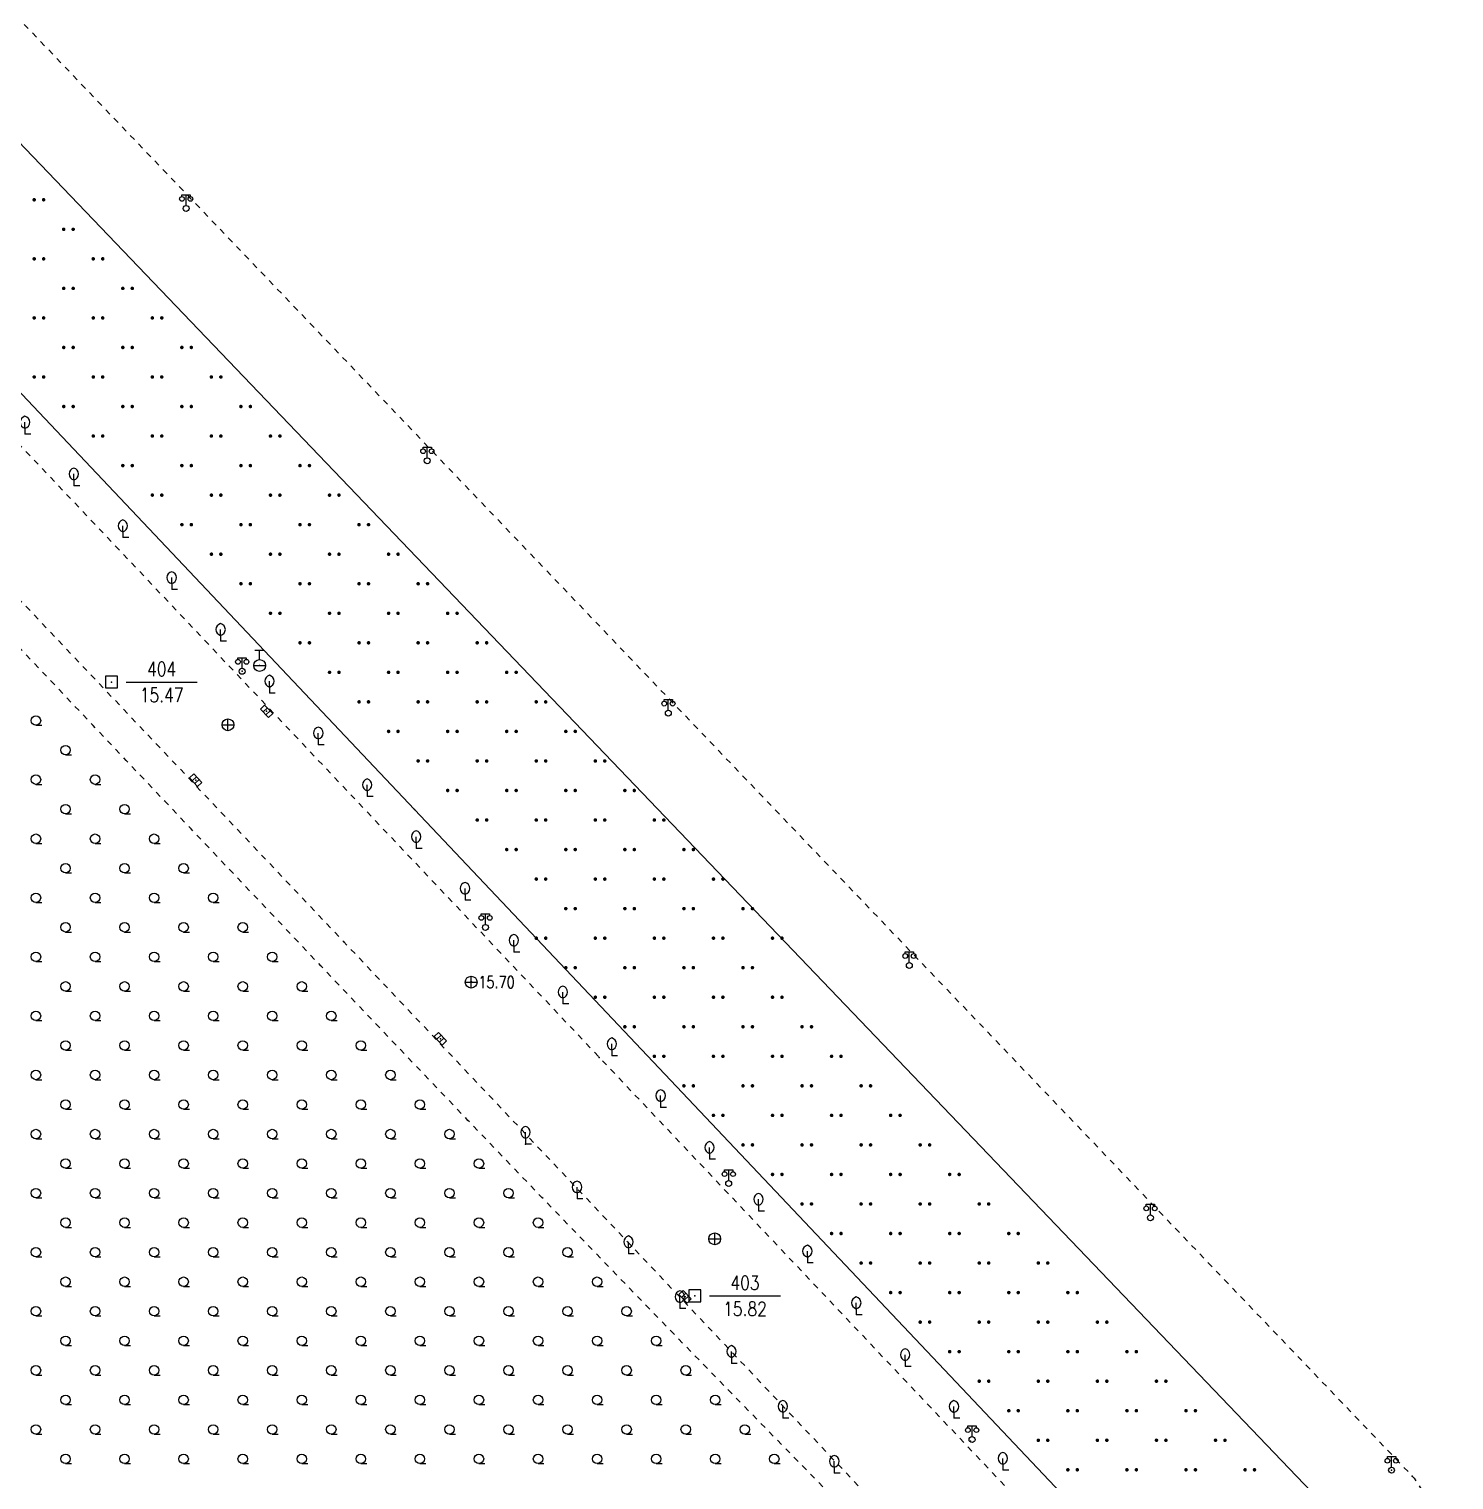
# Model space of a CAD drawing. Extents: x 940 to 2162, y 608 to 1562.
# Drawn here: x 1747.4 to 1868, y 1306.1 to 1428.9 of the extents above; entities that cross this region are included whole.
import ezdxf
from ezdxf.enums import TextEntityAlignment as Align

# ---------------------------------------------------------------- set-up
doc = ezdxf.new("R2010")
doc.units = 0
doc.header["$LTSCALE"] = 0.5
doc.header["$PDSIZE"] = 0.2
doc.linetypes.add('X6', pattern=[2, 1, -1])
doc.layers.get('0').update_dxf_attribs({"linetype": 'CONTINUOUS'})
for name, color, linetype in [('DLDW', 11, 'CONTINUOUS'), ('DLSS', 4, 'CONTINUOUS'), ('GCD', 1, 'CONTINUOUS'), ('GXYZ', 2, 'CONTINUOUS'), ('KZD', 1, 'CONTINUOUS'), ('ZBTZ', 3, 'CONTINUOUS'), ('ZDH', 1, 'CONTINUOUS')]:
    doc.layers.add(name, color=color, linetype=linetype)
doc.styles.add('HZ', font='rs.shx', dxfattribs={"width": 0.8, "bigfont": 'hztxt.shx'})

# ---------------------------------------------------------------- blocks, each defined once
blk = doc.blocks.new('gc041')
for p, q in [((-1, 0.5), (1, 0.5)), ((-1, -0.5), (-1, 0.5)), ((-0.33, 0.5), (-0.33, -0.5)), ((0.33, 0.5), (0.33, -0.5)), ((1, 0.5), (1, -0.5)), ((1, -0.5), (-1, -0.5))]:
    blk.add_line(p, q)
blk = doc.blocks.new('gc043')
for p, q in [((-1, 0), (1, 0)), ((0, -1), (0, 1))]:
    blk.add_line(p, q)
blk.add_circle((0, 0), 1)
blk = doc.blocks.new('gc097')
for p, q in [((-0.7, 2), (-0.7, 2.3)), ((-0.7, 2.3), (0.7, 2.3)), ((0, 0.5), (0, 2.3)), ((0.7, 2.3), (0.7, 2))]:
    blk.add_line(p, q)
for centre, radius in [((-0.7, 1.6), 0.4), ((0, 0), 0.5), ((0.73, 1.6), 0.4)]:
    blk.add_circle(centre, radius)
blk = doc.blocks.new('gc133')
for p, q in [((-0.8, 2.6), (0.8, 2.6)), ((0, 1), (0, 2.6)), ((-1, 0), (1, 0))]:
    blk.add_line(p, q)
blk.add_circle((0, 0), 1)
blk = doc.blocks.new('gc163')
at = {"const_width": 0.3}
for points in [[(-0.95, 0, 1), (-0.65, 0, 1)], [(0.65, 0, 1), (0.95, 0, 1)]]:
    blk.add_lwpolyline(points, format="xyb", close=True, dxfattribs=at)
blk = doc.blocks.new('gc208')
blk.add_line((0, -0.8), (1, -0.8))
blk.add_circle((0, 0), 0.8)
blk = doc.blocks.new('gc143')
for p, q in [((0, 1), (0, 2)), ((0, 1), (0, 0)), ((1, 0), (0, 0))]:
    blk.add_line(p, q)
for centre, start, end in [((0.225, 2), 102.68038, 257.31962), ((-0.225, 2), 282.68038, 77.31962)]:
    blk.add_arc(centre, 1.025, start, end)
blk = doc.blocks.new('GC200')
at = {"linetype": 'Continuous', "const_width": 0.2, "flags": 128}
blk.add_lwpolyline([(-0.1, 0, 1), (0.1, 0, 1)], format="xyb", close=True, dxfattribs=at)
blk = doc.blocks.new('gc115')
blk.add_lwpolyline([(-1, -1), (1, -1), (1, 1), (-1, 1)], close=True)
blk.add_point((0, 0))

msp = doc.modelspace()

# ---------------------------------------------------------------- linework, layer by layer
at = {"linetype": 'Continuous', "elevation": 12.1}
msp.add_lwpolyline([(1633.11, 1537.77), (1862.99, 1297.73), (1864.18, 1294.38), (1864.18, 1290.76), (1863.28, 1287.78), (1861.46, 1285.43), (1858.38, 1284.43), (1855.79, 1284.54), (1852.96, 1285.72), (1780.01, 1362.81), (1736.49, 1408.85)], dxfattribs=at)
at = {"layer": 'DLSS', "linetype": 'X6', "flags": 128}
for points, elevation in [([(1480.43, 1431.9), (1480.26, 1435.2), (1479.63, 1491.46, -0.064465), (1479.93, 1500.11, -0.154295), (1482.47, 1507.49, -0.179135), (1492.43, 1515.32, -0.003756), (1520.18, 1525.43, 0.000002), (1587.35, 1553.15, 0.011631), (1593.72, 1556.25, -0.359566), (1631.49, 1550.06), (1864.49, 1306.39)], 13.79), ([(1864.49, 1306.39), (1864.65, 1306.21, -0.31194), (1864.48, 1284.1, -0.373845), (1850.79, 1283.6), (1732.89, 1408.18, 0.160257), (1704.63, 1425.36)], 13.79), ([(1752.82, 1210.46), (1715.21, 1210.03, -0.152033), (1709.2, 1212.85, -0.099917), (1707.51, 1214.92), (1707.22, 1248.81), (1707.19, 1249.81), (1707.38, 1261.51), (1707.11, 1283.96), (1707.11, 1287.74), (1706.8, 1299.64), (1705.39, 1406.87, -0.310413), (1711.16, 1414.98, -0.120813), (1721.67, 1406.89), (1774.03, 1351.63), (1858.49, 1262.34, -0.164033), (1866.87, 1242.87, -0.116425), (1864.59, 1218.47, -0.269338), (1851.57, 1211.66), (1752.82, 1210.46)], 15.78)]:
    msp.add_lwpolyline(points, format="xyb", dxfattribs=dict(at, elevation=elevation))
msp.add_lwpolyline([(1863.7, 1246.13, 0.137766), (1857.33, 1260.57, 0.036452), (1855.89, 1262.34, 0.011246), (1822.37, 1297.59, -0.005081), (1772.07, 1349.61, -0.000115), (1754.53, 1368.12, -0.000147), (1740.84, 1382.59), (1720.96, 1405.73), (1719.98, 1406.89, -0.180775), (1720.01, 1406.95, -0.010179), (1721, 1407.69)], format="xyb", dxfattribs=at)
at = {"layer": 'KZD', "linetype": 'Continuous'}
for p, q in [((1755.62, 1373.61), (1761.62, 1373.61)), ((1805, 1321.65), (1811, 1321.65))]:
    msp.add_line(p, q, dxfattribs=at)
at = {"layer": 'ZBTZ', "linetype": 'Continuous', "flags": 128}
msp.add_lwpolyline([(1736.49, 1408.85), (1780.01, 1362.81), (1852.96, 1285.72), (1855.79, 1284.54), (1858.38, 1284.43), (1861.46, 1285.43), (1863.28, 1287.78), (1864.18, 1290.76), (1864.18, 1294.38), (1862.99, 1297.73), (1633.11, 1537.77)], dxfattribs=at)
at = {"layer": 'ZDH', "linetype": 'Continuous'}
for p in [(1765.43, 1374.52, 15.6), (1765.43, 1374.52, 15.6), (1766.91, 1375.01, 15.68), (1766.91, 1375.01, 15.68), (1754.37, 1373.61, 15.47), (1767.5, 1371.13, 15.52), (1767.5, 1371.13, 15.52), (1764.23, 1369.99, 15.55), (1764.23, 1369.99, 15.55), (1761.5, 1365.3, 15.51), (1761.5, 1365.3, 15.51), (1780.01, 1362.81, 15.75), (1780.01, 1362.81, 15.75), (1774.03, 1351.63, 15.61), (1774.03, 1351.63, 15.61), (1772.07, 1349.61, 15.79), (1772.07, 1349.61, 15.79), (1784.82, 1348.21, 15.7), (1784.82, 1348.21, 15.7), (1782.21, 1343.42, 15.66), (1782.21, 1343.42, 15.66), (1795.66, 1341.83, 15.71), (1795.66, 1341.83, 15.71), (1789.42, 1334.5, 15.93), (1789.42, 1334.5, 15.93), (1805.44, 1326.48, 15.84), (1805.44, 1326.48, 15.84), (1802.93, 1321.58, 15.79), (1802.93, 1321.58, 15.79), (1803.75, 1321.65, 15.82), (1827.08, 1309.34, 16.01), (1827.08, 1309.34, 16.01), (1862.73, 1306.9, 17.35), (1862.73, 1306.9, 17.35), (1864.49, 1306.39, 17.12), (1864.49, 1306.39, 17.12)]:
    msp.add_point(p, dxfattribs=at)

# ---------------------------------------------------------------- block references
at = {"layer": 'DLDW', "linetype": 'Continuous', "xscale": 0.5, "yscale": 0.5}
for p in [(1760.69, 1413.7, 17.35), (1781.1, 1392.34, 17.35), (1765.43, 1374.52, 15.6), (1801.51, 1370.98, 17.35), (1786.03, 1352.84, 16.18), (1821.91, 1349.62, 17.35), (1806.62, 1331.16, 16.18), (1842.32, 1328.26, 17.35), (1827.22, 1309.49, 16.18), (1862.73, 1306.9, 17.35)]:
    msp.add_blockref('gc097', p, dxfattribs=at)
at = {"layer": 'GCD', "linetype": 'Continuous'}
ref = msp.add_blockref('GC200', (1784.82, 1348.21, 15.7), dxfattribs=dict(at, xscale=0.5, yscale=0.5, zscale=0.5))
ref.add_attrib('height', '15.70', dxfattribs={"linetype": 'Continuous', "height": 1, "style": 'HZ', "width": 0.8}).set_placement((1785.42, 1348.21, 15.7), align=Align.MIDDLE_LEFT)
at = {"layer": 'GXYZ', "linetype": 'Continuous', "xscale": 0.5, "yscale": 0.5}
for name, p in [('gc133', (1766.91, 1375.01, 15.68)), ('gc043', (1764.23, 1369.99)), ('gc043', (1784.82, 1348.21)), ('gc043', (1805.44, 1326.48))]:
    msp.add_blockref(name, p, dxfattribs=at)
at = {"layer": 'GXYZ', "linetype": 'Continuous', "yscale": 0.5, "zscale": 0.5}
for p, xscale, rotation in [((1767.5, 1371.13, 15.52), 0.4999999999999999, 313.3224606099723), ((1761.5, 1365.3, 15.51), 0.5, 313.3793011318951), ((1782.21, 1343.42, 15.66), 0.5, 313.5866733156011), ((1802.93, 1321.58, 15.79), 0.5, 133.8863742111577)]:
    msp.add_blockref('gc041', p, dxfattribs=dict(at, xscale=xscale, rotation=rotation))
at = {"layer": 'KZD', "linetype": 'Continuous', "xscale": 0.5, "yscale": 0.5}
for p in [(1754.37, 1373.61, 15.47), (1803.75, 1321.65, 15.82)]:
    msp.add_blockref('gc115', p, dxfattribs=at)
at = {"layer": 'ZBTZ', "linetype": 'Continuous', "xscale": 0.5, "yscale": 0.5}
for name, p in [('gc163', (1748.23, 1414.43)), ('gc163', (1750.73, 1411.93)), ('gc163', (1748.23, 1409.43)), ('gc163', (1753.23, 1409.43)), ('gc163', (1750.73, 1406.93)), ('gc163', (1755.73, 1406.93)), ('gc163', (1748.23, 1404.43)), ('gc163', (1753.23, 1404.43)), ('gc163', (1758.23, 1404.43)), ('gc163', (1750.73, 1401.93)), ('gc163', (1755.73, 1401.93)), ('gc163', (1760.73, 1401.93)), ('gc163', (1748.23, 1399.43)), ('gc163', (1753.23, 1399.43)), ('gc163', (1758.23, 1399.43)), ('gc163', (1763.23, 1399.43)), ('gc163', (1750.73, 1396.93)), ('gc163', (1755.73, 1396.93)), ('gc163', (1760.73, 1396.93)), ('gc163', (1765.73, 1396.93)), ('gc143', (1747.05, 1394.6, 15.53)), ('gc163', (1753.23, 1394.43)), ('gc163', (1758.23, 1394.43)), ('gc163', (1763.23, 1394.43)), ('gc163', (1768.23, 1394.43)), ('gc143', (1751.19, 1390.22, 15.53)), ('gc163', (1755.73, 1391.93)), ('gc163', (1760.73, 1391.93)), ('gc163', (1765.73, 1391.93)), ('gc163', (1770.73, 1391.93)), ('gc163', (1758.23, 1389.43)), ('gc163', (1763.23, 1389.43)), ('gc163', (1768.23, 1389.43)), ('gc163', (1773.23, 1389.43)), ('gc143', (1755.33, 1385.83, 15.53)), ('gc163', (1760.73, 1386.93)), ('gc163', (1765.73, 1386.93)), ('gc163', (1770.73, 1386.93)), ('gc163', (1775.73, 1386.93)), ('gc163', (1763.23, 1384.43)), ('gc163', (1768.23, 1384.43)), ('gc163', (1773.23, 1384.43)), ('gc163', (1778.23, 1384.43)), ('gc143', (1759.47, 1381.45, 15.53)), ('gc163', (1765.73, 1381.93)), ('gc163', (1770.73, 1381.93)), ('gc163', (1775.73, 1381.93)), ('gc163', (1780.73, 1381.93)), ('gc163', (1768.23, 1379.43)), ('gc163', (1773.23, 1379.43)), ('gc163', (1778.23, 1379.43)), ('gc163', (1783.23, 1379.43)), ('gc143', (1763.61, 1377.06, 15.53)), ('gc163', (1770.73, 1376.93)), ('gc163', (1775.73, 1376.93)), ('gc163', (1780.73, 1376.93)), ('gc163', (1785.73, 1376.93)), ('gc163', (1773.23, 1374.43)), ('gc163', (1778.23, 1374.43)), ('gc163', (1783.23, 1374.43)), ('gc163', (1788.23, 1374.43)), ('gc143', (1767.74, 1372.68, 15.53)), ('gc163', (1775.73, 1371.93)), ('gc163', (1780.73, 1371.93)), ('gc163', (1785.73, 1371.93)), ('gc163', (1790.73, 1371.93)), ('gc208', (1747.98, 1370.35)), ('gc143', (1771.88, 1368.29, 15.53)), ('gc163', (1778.23, 1369.43)), ('gc163', (1783.23, 1369.43)), ('gc163', (1788.23, 1369.43)), ('gc163', (1793.23, 1369.43)), ('gc208', (1750.48, 1367.85)), ('gc163', (1780.73, 1366.93)), ('gc163', (1785.73, 1366.93)), ('gc163', (1790.73, 1366.93)), ('gc163', (1795.73, 1366.93)), ('gc208', (1747.98, 1365.35)), ('gc208', (1752.98, 1365.35)), ('gc143', (1776.02, 1363.91, 15.53)), ('gc163', (1783.23, 1364.43)), ('gc163', (1788.23, 1364.43)), ('gc163', (1793.23, 1364.43)), ('gc163', (1798.23, 1364.43)), ('gc208', (1750.48, 1362.85)), ('gc208', (1755.48, 1362.85)), ('gc163', (1785.73, 1361.93)), ('gc163', (1790.73, 1361.93)), ('gc163', (1795.73, 1361.93)), ('gc163', (1800.73, 1361.93)), ('gc143', (1780.16, 1359.52, 15.53)), ('gc208', (1747.98, 1360.35)), ('gc208', (1752.98, 1360.35)), ('gc208', (1757.98, 1360.35)), ('gc163', (1788.23, 1359.43)), ('gc163', (1793.23, 1359.43)), ('gc163', (1798.23, 1359.43)), ('gc163', (1803.23, 1359.43)), ('gc208', (1750.48, 1357.85)), ('gc208', (1755.48, 1357.85)), ('gc208', (1760.48, 1357.85)), ('gc143', (1784.3, 1355.14, 15.53)), ('gc163', (1790.73, 1356.93)), ('gc163', (1795.73, 1356.93)), ('gc163', (1800.73, 1356.93)), ('gc163', (1805.73, 1356.93)), ('gc208', (1747.98, 1355.35)), ('gc208', (1752.98, 1355.35)), ('gc208', (1757.98, 1355.35)), ('gc208', (1762.98, 1355.35)), ('gc163', (1793.23, 1354.43)), ('gc163', (1798.23, 1354.43)), ('gc163', (1803.23, 1354.43)), ('gc163', (1808.23, 1354.43)), ('gc208', (1750.48, 1352.85)), ('gc208', (1755.48, 1352.85)), ('gc208', (1760.48, 1352.85)), ('gc208', (1765.48, 1352.85)), ('gc143', (1788.44, 1350.75, 15.53)), ('gc163', (1790.73, 1351.93)), ('gc163', (1795.73, 1351.93)), ('gc163', (1800.73, 1351.93)), ('gc163', (1805.73, 1351.93)), ('gc163', (1810.73, 1351.93)), ('gc208', (1747.98, 1350.35)), ('gc208', (1752.98, 1350.35)), ('gc208', (1757.98, 1350.35)), ('gc208', (1762.98, 1350.35)), ('gc208', (1767.98, 1350.35)), ('gc163', (1793.23, 1349.43)), ('gc163', (1798.23, 1349.43)), ('gc163', (1803.23, 1349.43)), ('gc163', (1808.23, 1349.43)), ('gc208', (1750.48, 1347.85)), ('gc208', (1755.48, 1347.85)), ('gc208', (1760.48, 1347.85)), ('gc208', (1765.48, 1347.85)), ('gc208', (1770.48, 1347.85)), ('gc143', (1792.58, 1346.37, 15.53)), ('gc163', (1795.73, 1346.93)), ('gc163', (1800.73, 1346.93)), ('gc163', (1805.73, 1346.93)), ('gc163', (1810.73, 1346.93)), ('gc208', (1747.98, 1345.35)), ('gc208', (1752.98, 1345.35)), ('gc208', (1757.98, 1345.35)), ('gc208', (1762.98, 1345.35)), ('gc208', (1767.98, 1345.35)), ('gc208', (1772.98, 1345.35)), ('gc163', (1798.23, 1344.43)), ('gc163', (1803.23, 1344.43)), ('gc163', (1808.23, 1344.43)), ('gc163', (1813.23, 1344.43)), ('gc208', (1750.48, 1342.85)), ('gc208', (1755.48, 1342.85)), ('gc208', (1760.48, 1342.85)), ('gc208', (1765.48, 1342.85)), ('gc208', (1770.48, 1342.85)), ('gc208', (1775.48, 1342.85)), ('gc143', (1796.72, 1341.98, 15.53)), ('gc163', (1800.73, 1341.93)), ('gc163', (1805.73, 1341.93)), ('gc163', (1810.73, 1341.93)), ('gc163', (1815.73, 1341.93)), ('gc208', (1747.98, 1340.35)), ('gc208', (1752.98, 1340.35)), ('gc208', (1757.98, 1340.35)), ('gc208', (1762.98, 1340.35)), ('gc208', (1767.98, 1340.35)), ('gc208', (1772.98, 1340.35)), ('gc208', (1777.98, 1340.35)), ('gc143', (1800.86, 1337.6, 15.53)), ('gc163', (1803.23, 1339.43)), ('gc163', (1808.23, 1339.43)), ('gc163', (1813.23, 1339.43)), ('gc163', (1818.23, 1339.43)), ('gc208', (1750.48, 1337.85)), ('gc208', (1755.48, 1337.85)), ('gc208', (1760.48, 1337.85)), ('gc208', (1765.48, 1337.85)), ('gc208', (1770.48, 1337.85)), ('gc208', (1775.48, 1337.85)), ('gc208', (1780.48, 1337.85)), ('gc163', (1805.73, 1336.93)), ('gc163', (1810.73, 1336.93)), ('gc163', (1815.73, 1336.93)), ('gc163', (1820.73, 1336.93)), ('gc208', (1747.98, 1335.35)), ('gc208', (1752.98, 1335.35)), ('gc208', (1757.98, 1335.35)), ('gc208', (1762.98, 1335.35)), ('gc208', (1767.98, 1335.35)), ('gc208', (1772.98, 1335.35)), ('gc208', (1777.98, 1335.35)), ('gc208', (1782.98, 1335.35)), ('gc143', (1789.42, 1334.5, 15.93)), ('gc143', (1805, 1333.21, 15.53)), ('gc163', (1808.23, 1334.43)), ('gc163', (1813.23, 1334.43)), ('gc163', (1818.23, 1334.43)), ('gc163', (1823.23, 1334.43)), ('gc208', (1750.48, 1332.85)), ('gc208', (1755.48, 1332.85)), ('gc208', (1760.48, 1332.85)), ('gc208', (1765.48, 1332.85)), ('gc208', (1770.48, 1332.85)), ('gc208', (1775.48, 1332.85)), ('gc208', (1780.48, 1332.85)), ('gc208', (1785.48, 1332.85)), ('gc143', (1793.78, 1329.86, 15.93)), ('gc163', (1810.73, 1331.93)), ('gc163', (1815.73, 1331.93)), ('gc163', (1820.73, 1331.93)), ('gc163', (1825.73, 1331.93)), ('gc208', (1747.98, 1330.35)), ('gc208', (1752.98, 1330.35)), ('gc208', (1757.98, 1330.35)), ('gc208', (1762.98, 1330.35)), ('gc208', (1767.98, 1330.35)), ('gc208', (1772.98, 1330.35)), ('gc208', (1777.98, 1330.35)), ('gc208', (1782.98, 1330.35)), ('gc208', (1787.98, 1330.35)), ('gc143', (1809.14, 1328.83, 15.53)), ('gc163', (1813.23, 1329.43)), ('gc163', (1818.23, 1329.43)), ('gc163', (1823.23, 1329.43)), ('gc163', (1828.23, 1329.43)), ('gc208', (1750.48, 1327.85)), ('gc208', (1755.48, 1327.85)), ('gc208', (1760.48, 1327.85)), ('gc208', (1765.48, 1327.85)), ('gc208', (1770.48, 1327.85)), ('gc208', (1775.48, 1327.85)), ('gc208', (1780.48, 1327.85)), ('gc208', (1785.48, 1327.85)), ('gc208', (1790.48, 1327.85)), ('gc143', (1798.13, 1325.22, 15.93)), ('gc163', (1815.73, 1326.93)), ('gc163', (1820.73, 1326.93)), ('gc163', (1825.73, 1326.93)), ('gc163', (1830.73, 1326.93)), ('gc208', (1747.98, 1325.35)), ('gc208', (1752.98, 1325.35)), ('gc208', (1757.98, 1325.35)), ('gc208', (1762.98, 1325.35)), ('gc208', (1767.98, 1325.35)), ('gc208', (1772.98, 1325.35)), ('gc208', (1777.98, 1325.35)), ('gc208', (1782.98, 1325.35)), ('gc208', (1787.98, 1325.35)), ('gc208', (1792.98, 1325.35)), ('gc143', (1813.28, 1324.44, 15.53)), ('gc163', (1818.23, 1324.43)), ('gc163', (1823.23, 1324.43)), ('gc163', (1828.23, 1324.43)), ('gc163', (1833.23, 1324.43)), ('gc208', (1750.48, 1322.85)), ('gc208', (1755.48, 1322.85)), ('gc208', (1760.48, 1322.85)), ('gc208', (1765.48, 1322.85)), ('gc208', (1770.48, 1322.85)), ('gc208', (1775.48, 1322.85)), ('gc208', (1780.48, 1322.85)), ('gc208', (1785.48, 1322.85)), ('gc208', (1790.48, 1322.85)), ('gc208', (1795.48, 1322.85)), ('gc143', (1802.49, 1320.58, 15.93)), ('gc143', (1817.42, 1320.06, 15.53)), ('gc163', (1820.73, 1321.93)), ('gc163', (1825.73, 1321.93)), ('gc163', (1830.73, 1321.93)), ('gc163', (1835.73, 1321.93)), ('gc208', (1747.98, 1320.35)), ('gc208', (1752.98, 1320.35)), ('gc208', (1757.98, 1320.35)), ('gc208', (1762.98, 1320.35)), ('gc208', (1767.98, 1320.35)), ('gc208', (1772.98, 1320.35)), ('gc208', (1777.98, 1320.35)), ('gc208', (1782.98, 1320.35)), ('gc208', (1787.98, 1320.35)), ('gc208', (1792.98, 1320.35)), ('gc208', (1797.98, 1320.35)), ('gc163', (1823.23, 1319.43)), ('gc163', (1828.23, 1319.43)), ('gc163', (1833.23, 1319.43)), ('gc163', (1838.23, 1319.43)), ('gc208', (1750.48, 1317.85)), ('gc208', (1755.48, 1317.85)), ('gc208', (1760.48, 1317.85)), ('gc208', (1765.48, 1317.85)), ('gc208', (1770.48, 1317.85)), ('gc208', (1775.48, 1317.85)), ('gc208', (1780.48, 1317.85)), ('gc208', (1785.48, 1317.85)), ('gc208', (1790.48, 1317.85)), ('gc208', (1795.48, 1317.85)), ('gc208', (1800.48, 1317.85)), ('gc143', (1806.85, 1315.94, 15.93)), ('gc143', (1821.56, 1315.67, 15.53)), ('gc163', (1825.73, 1316.93)), ('gc163', (1830.73, 1316.93)), ('gc163', (1835.73, 1316.93)), ('gc163', (1840.73, 1316.93)), ('gc208', (1747.98, 1315.35)), ('gc208', (1752.98, 1315.35)), ('gc208', (1757.98, 1315.35)), ('gc208', (1762.98, 1315.35)), ('gc208', (1767.98, 1315.35)), ('gc208', (1772.98, 1315.35)), ('gc208', (1777.98, 1315.35)), ('gc208', (1782.98, 1315.35)), ('gc208', (1787.98, 1315.35)), ('gc208', (1792.98, 1315.35)), ('gc208', (1797.98, 1315.35)), ('gc208', (1802.98, 1315.35)), ('gc163', (1828.23, 1314.43)), ('gc163', (1833.23, 1314.43)), ('gc163', (1838.23, 1314.43)), ('gc163', (1843.23, 1314.43)), ('gc208', (1750.48, 1312.85)), ('gc208', (1755.48, 1312.85)), ('gc208', (1760.48, 1312.85)), ('gc208', (1765.48, 1312.85)), ('gc208', (1770.48, 1312.85)), ('gc208', (1775.48, 1312.85)), ('gc208', (1780.48, 1312.85)), ('gc208', (1785.48, 1312.85)), ('gc208', (1790.48, 1312.85)), ('gc208', (1795.48, 1312.85)), ('gc208', (1800.48, 1312.85)), ('gc208', (1805.48, 1312.85)), ('gc143', (1811.21, 1311.3, 15.93)), ('gc143', (1825.69, 1311.29, 15.53)), ('gc163', (1830.73, 1311.93)), ('gc163', (1835.73, 1311.93)), ('gc163', (1840.73, 1311.93)), ('gc163', (1845.73, 1311.93)), ('gc208', (1747.98, 1310.35)), ('gc208', (1752.98, 1310.35)), ('gc208', (1757.98, 1310.35)), ('gc208', (1762.98, 1310.35)), ('gc208', (1767.98, 1310.35)), ('gc208', (1772.98, 1310.35)), ('gc208', (1777.98, 1310.35)), ('gc208', (1782.98, 1310.35)), ('gc208', (1787.98, 1310.35)), ('gc208', (1792.98, 1310.35)), ('gc208', (1797.98, 1310.35)), ('gc208', (1802.98, 1310.35)), ('gc208', (1807.98, 1310.35)), ('gc163', (1833.23, 1309.43)), ('gc163', (1838.23, 1309.43)), ('gc163', (1843.23, 1309.43)), ('gc163', (1848.23, 1309.43)), ('gc208', (1750.48, 1307.85)), ('gc208', (1755.48, 1307.85)), ('gc208', (1760.48, 1307.85)), ('gc208', (1765.48, 1307.85)), ('gc208', (1770.48, 1307.85)), ('gc208', (1775.48, 1307.85)), ('gc208', (1780.48, 1307.85)), ('gc208', (1785.48, 1307.85)), ('gc208', (1790.48, 1307.85)), ('gc208', (1795.48, 1307.85)), ('gc208', (1800.48, 1307.85)), ('gc208', (1805.48, 1307.85)), ('gc208', (1810.48, 1307.85)), ('gc143', (1815.56, 1306.65, 15.93)), ('gc143', (1829.83, 1306.9, 15.53)), ('gc163', (1835.73, 1306.93)), ('gc163', (1840.73, 1306.93)), ('gc163', (1845.73, 1306.93)), ('gc163', (1850.73, 1306.93))]:
    msp.add_blockref(name, p, dxfattribs=at)

# ---------------------------------------------------------------- texts
at = {"layer": 'KZD', "linetype": 'Continuous', "style": 'HZ', "width": 0.8}
for s, p in [('404', (1758.62, 1374.71)), ('15.47', (1758.62, 1372.51)), ('403', (1808, 1322.76)), ('15.82', (1808, 1320.56))]:
    msp.add_text(s, height=1.2, dxfattribs=at).set_placement(p, align=Align.MIDDLE)

doc.saveas('drawing.dxf')
